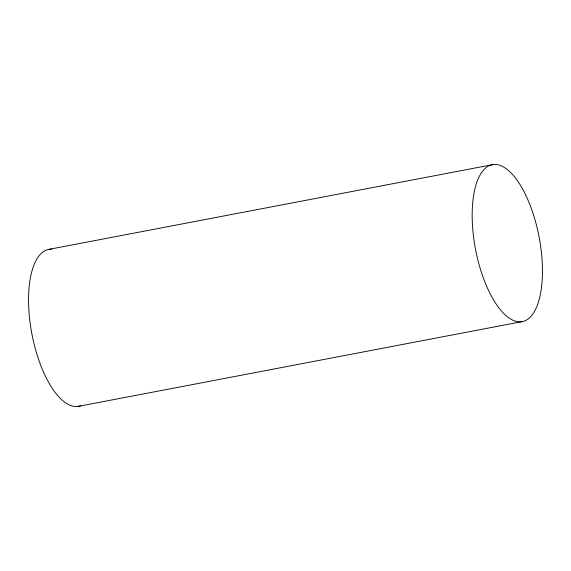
<?xml version="1.0" encoding="UTF-8"?>
<svg xmlns="http://www.w3.org/2000/svg" width="571" height="571" viewBox="0 0 571 571"><rect width="100%" height="100%" fill="white"/><g stroke="black" fill="none" stroke-linecap="round" stroke-linejoin="round"><path stroke-width="0.86" d="M49.192 249.313L492.816 164.612M78.184 406.388L521.808 321.687A79.876 32.376 79.2 0 0 527.804 199.65A79.876 32.376 79.2 0 0 472.331 208.108A79.876 32.376 79.2 0 0 521.808 321.687M80.654 405.767A79.876 32.376 79.2 0 1 31.662 332.736A79.876 32.376 79.2 0 1 51.747 249.17"/></g></svg>
